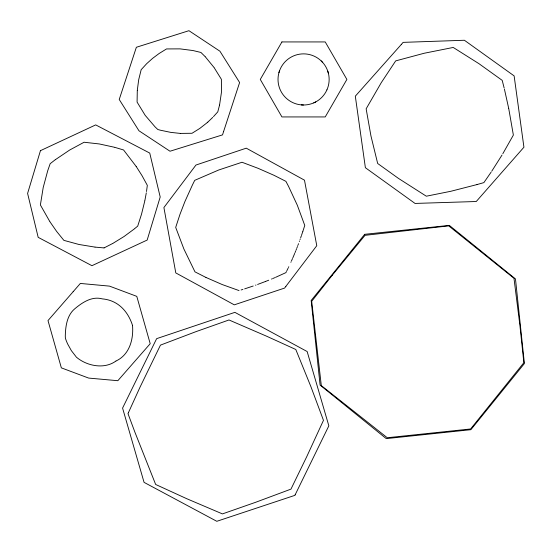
<?xml version="1.0" encoding="UTF-8"?>
<svg xmlns="http://www.w3.org/2000/svg" width="552" height="552" viewBox="0 0 552 552"><rect width="100%" height="100%" fill="white"/><g stroke="black" fill="none" stroke-linecap="round" stroke-linejoin="round"><path stroke-width="0.83" d="M137.289 90.521L137.082 102.099L145.183 115.34L155.077 126.884L157.817 129.506L160.48 130.231L170.809 132.383L180.283 133.411M137.303 90.321L138.69 79.757L141.174 69.683L146.687 63.673L152.614 58.353L159.1 53.516L166.525 48.935L180.049 48.873L192.965 50.536L200.928 52.454L205.047 56.518M146.508 191.516L147.329 185.355L142.023 175.653L136.178 166.442M146.301 192.841L144.845 200.673M144.769 201.031L141.533 214.142L137.71 226.113L134.495 228.776M219.558 105.073L221.449 92.301L221.393 79.322L214.204 67.73M219.544 105.128L217.785 111.842L213.486 116.631M278.939 72.636L279.609 70.546M302.91 231.198L304.766 225.444L297.321 205.247L288.537 186.341L285.901 181.346L274.061 175.336L258.184 168.353L242.011 162.254L218.682 170.009L195.38 180.049L194.711 180.366L192.448 184.927L184.913 201.556L179.987 214.307L175.695 227.396L183.878 248.966L194.973 271.853L205.896 277.414M302.848 231.385L301.433 235.573M301.185 236.304L301.054 236.67M300.93 237.036L300.64 237.877M300.046 239.547L300.24 238.988M299.343 241.493L299.543 240.941M298.535 243.687L298.114 244.805M297.832 245.543L297.549 246.289M297.266 247.034L296.831 248.145M296.541 248.883L295.948 250.38M295.644 251.125L295.037 252.616M294.733 253.361L292.836 257.839M292.512 258.584L291.428 261.027M290.856 262.303L291.049 261.876M288.786 266.747L288.434 267.485M288.075 268.224L286.819 270.797M286.453 271.529L285.895 272.633L275.524 277.366M502.824 153.711L513.367 135.074L508.751 108.661M502.016 155.05L491.728 171.237M491.066 172.224L483.876 182.615L477.031 184.561M212.768 117.376L208.042 121.895M207.849 122.075L207.248 122.599M207.048 122.772L199.79 128.43L192.027 133.273L180.318 133.411M134.15 229.059L124.062 236.504L113.181 243.204M54.979 159.949L50.17 163.689L47.7 170.789L43.201 187.542L40.386 204.951L49.825 221.58M55.255 159.749L69.676 150.027L84.09 142.243L99.319 143.955L114.595 147.287M116.037 360.987C129.472 354.736 133.667 339.349 132.535 325.549M115.865 361.091C104.169 369.585 86.864 365.955 76.59 357.323M112.767 243.432L104.1 247.896M315.772 101.899L313.757 102.886M104.059 247.917L95.123 247.123M274.792 277.677L272.964 278.456M272.226 278.767L271.487 279.077M268.727 280.202L265.581 281.444M265.367 281.527L257.584 284.459M255.983 285.039L255.521 285.205M253.216 286.012L244.639 288.868M242.949 289.4L241.114 289.959M476.983 184.575L450.811 191.282L426.316 196.202L398.351 178.324L377.678 163.489L370.937 135.895L366.142 108.82L381.266 82.669L395.68 60.886L424.164 53.254L453.22 47.451L478.977 63.694L502.203 80.364L504.128 87.934M303.483 104.997L301.309 104.894M94.93 247.096L78.95 244.474L63.873 240.362L56.635 231.419L50.025 221.89M114.947 147.384L123.572 149.978L136.13 166.38M239.037 290.58L222.228 284.556L205.972 277.449M321.216 60.92L322.685 62.445M205.247 56.725L213.969 67.399M76.217 356.916L71.353 350.623L67.641 343.951A51.115 51.115 0 0 1 65.412 338.266A43.849 43.849 0 0 1 65.295 336.106C65.502 326.563 66.923 315.344 74.686 308.865C82.282 302.475 91.915 295.989 102.313 298.88C117.852 300.219 127.974 311.169 132.528 325.452M327.791 71.222L328.426 73.423M504.397 89.031L508.716 108.461M40.448 150.668L27.6 193.421L38.178 237.346L91.936 265.691L147.17 240.058L160.197 196.995L149.744 153.076L95.696 124.897L40.448 150.668M223.574 131.59L222.532 134.881L170.009 151.227L138.959 130.769L119.225 99.484L136.365 47.272L188.943 30.698L219.931 51.212L239.616 82.524L223.574 131.59M128.361 412.799L127.995 413.627L134.916 432.216L155.657 484.47L186.714 498.691L222.442 513.905L255.459 502.354L290.966 489.127L306.677 456.808L323.465 420.348L310.928 386.724L295.803 349.499L266.402 336.12L228.99 319.967L195.912 331.669L160.466 345.117L140.105 387L128.361 412.799M326.936 89.831L325.832 92.025A25.564 25.564 0 0 1 281.982 93.102A25.564 25.564 0 0 1 301.723 53.937A25.564 25.564 0 0 1 326.936 89.831M295.154 494.806L294.892 495.351L216.805 521.302L144.065 482.365L122.578 408.087L156.644 338.652L234.89 312.356L307.153 351.541L328.84 425.833L295.154 494.806M281.927 41.931L260.282 79.433L281.927 116.934L325.231 116.934L346.884 79.433L325.231 41.931L281.927 41.931M285.846 286.405L284.618 288.068L234.276 304.842L175.791 272.916L163.903 207.545L195.953 165.041L246.268 148.171L304.483 180.173L316.772 245.702L285.846 286.405M332.2 275.303L311.694 301.302L321.298 385.593L387.276 437.743L470.614 428.973L523.862 362.685L519.908 325.376L513.981 278.298L448.735 225.878L365.031 235.325L332.2 275.303M364.699 234.317L311.169 300.467L320.098 385.089L386.248 438.619L470.87 429.691L524.4 363.54L515.471 278.919L449.321 225.388L364.699 234.317M401.29 44.484L355.315 96.179L365.383 167.711L415.042 203.433L476.259 201.508L523.931 147.218L514.126 75.886L464.391 40.261L403.119 42.366L401.29 44.484M73.174 291.677L47.996 320.574L61.348 367.86L88.651 378.079L117.824 380.707L150.206 343.696L136.786 296.362L109.503 286.122L80.344 283.445L73.174 291.677"/></g></svg>
